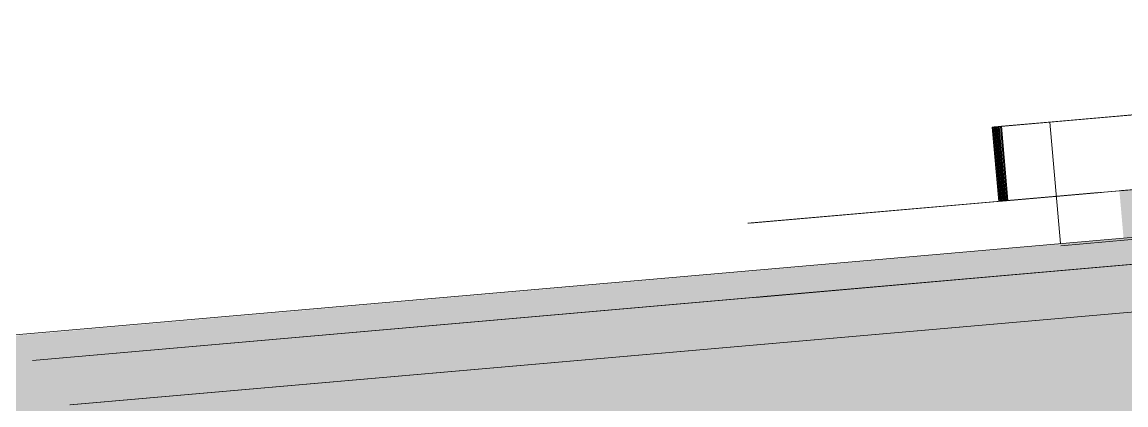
# Model space of a CAD drawing. Header units: millimetres. Extents: x 632 to 546626, y -3890 to 22200.
# Drawn here: x 370584.7 to 370629.1, y 16901.87 to 16917.29 of the extents above; entities that cross this region are included whole.
import ezdxf

# ---------------------------------------------------------------- set-up
doc = ezdxf.new("R2010")
doc.units = ezdxf.units.MM
doc.layers.add('A-770-ME_FFE_SA', color=91, linetype='Continuous', lineweight=13)

# ---------------------------------------------------------------- blocks, each defined once
blk = doc.blocks.new('Static Line_Sayfa_Metal Deck_Pan Mount - Up to 15 _ pitch - Max 2 Users-1845874-S6_501-SECTION A6')
at = {"layer": 'A-770-ME_FFE_SA', "lineweight": 5, "transparency": 33554432}
for points in [[(4548485.55, 16846.463), (4548530.379, 16850.385), (4548544.175, 16901.871), (4548684.179, 16914.12), (4548706.706, 16865.811), (4548751.534, 16869.733), (4548751.273, 16872.722), (4548708.537, 16868.983), (4548686.01, 16917.291), (4548541.814, 16904.65), (4548528.025, 16853.19), (4548485.289, 16849.451), (4548485.518, 16846.834)], [(4548506.273, 16851.037), (4548705.512, 16868.468), (4548701.285, 16916.782), (4548502.046, 16899.351), (4548504.112, 16875.742)], [(4548506.314, 16851.04), (4548705.553, 16868.471), (4548701.326, 16916.786), (4548502.087, 16899.355), (4548504.153, 16875.742)], [(4548506.355, 16851.044), (4548705.594, 16868.475), (4548701.367, 16916.789), (4548502.128, 16899.358), (4548504.194, 16875.742)], [(4548506.396, 16851.047), (4548705.635, 16868.479), (4548701.408, 16916.793), (4548502.169, 16899.362), (4548504.236, 16875.742)], [(4548506.437, 16851.051), (4548705.676, 16868.482), (4548701.449, 16916.797), (4548502.21, 16899.366), (4548504.277, 16875.742)], [(4548506.478, 16851.055), (4548705.717, 16868.486), (4548701.49, 16916.8), (4548502.251, 16899.369), (4548504.318, 16875.742)], [(4548506.519, 16851.058), (4548705.758, 16868.489), (4548701.531, 16916.804), (4548502.292, 16899.373), (4548504.359, 16875.742)], [(4548506.56, 16851.062), (4548705.799, 16868.493), (4548701.572, 16916.807), (4548502.333, 16899.376), (4548504.401, 16875.742)], [(4548506.601, 16851.065), (4548705.84, 16868.497), (4548701.613, 16916.811), (4548502.374, 16899.38), (4548504.442, 16875.742)], [(4548506.642, 16851.069), (4548705.881, 16868.5), (4548701.654, 16916.815), (4548502.415, 16899.383), (4548504.483, 16875.742)], [(4548506.449, 16849.044), (4548705.688, 16866.476), (4548701.461, 16914.79), (4548502.222, 16897.359), (4548504.113, 16875.742)], [(4548506.49, 16849.048), (4548705.729, 16866.479), (4548701.502, 16914.794), (4548502.263, 16897.362), (4548504.154, 16875.742)], [(4548506.531, 16849.052), (4548705.77, 16866.483), (4548701.543, 16914.797), (4548502.304, 16897.366), (4548504.195, 16875.742)], [(4548506.572, 16849.055), (4548705.811, 16866.486), (4548701.584, 16914.801), (4548502.345, 16897.37), (4548504.237, 16875.742)], [(4548506.613, 16849.059), (4548705.852, 16866.49), (4548701.624, 16914.804), (4548502.386, 16897.373), (4548504.278, 16875.742)], [(4548506.654, 16849.062), (4548705.893, 16866.494), (4548701.665, 16914.808), (4548502.427, 16897.377), (4548504.319, 16875.742)], [(4548506.695, 16849.066), (4548705.934, 16866.497), (4548701.706, 16914.812), (4548502.468, 16897.38), (4548504.361, 16875.742)], [(4548506.736, 16849.07), (4548705.975, 16866.501), (4548701.747, 16914.815), (4548502.509, 16897.384), (4548504.402, 16875.742)], [(4548506.777, 16849.073), (4548706.015, 16866.504), (4548701.788, 16914.819), (4548502.55, 16897.388), (4548504.443, 16875.742)], [(4548506.818, 16849.077), (4548706.056, 16866.508), (4548701.829, 16914.822), (4548502.59, 16897.391), (4548504.485, 16875.742)], [(4548586.658, 16907.507), (4548635.969, 16911.821), (4548635.708, 16914.81), (4548586.396, 16910.496)], [(4548586.699, 16907.511), (4548636.01, 16911.825), (4548635.749, 16914.813), (4548586.437, 16910.499)], [(4548586.74, 16907.514), (4548636.051, 16911.828), (4548635.79, 16914.817), (4548586.478, 16910.503)], [(4548586.781, 16907.518), (4548636.092, 16911.832), (4548635.831, 16914.821), (4548586.519, 16910.506)], [(4548586.822, 16907.521), (4548636.133, 16911.836), (4548635.872, 16914.824), (4548586.56, 16910.51)], [(4548586.863, 16907.525), (4548636.174, 16911.839), (4548635.913, 16914.828), (4548586.601, 16910.514)], [(4548586.903, 16907.529), (4548636.215, 16911.843), (4548635.954, 16914.831), (4548586.642, 16910.517)]]:
    blk.add_hatch(color=256, dxfattribs=at).paths.add_polyline_path(points)
at = {"layer": 'A-770-ME_FFE_SA', "lineweight": 5}
for p, q in [((4548686.01, 16917.291), (4548541.821, 16904.676)), ((4548685.346, 16916.141), (4548542.674, 16903.659)), ((4548544.175, 16901.871), (4548684.179, 16914.12)), ((4548684.179, 16914.12), (4548544.179, 16901.871)), ((4548581.278, 16913.059), (4548587.078, 16913.567)), ((4548581.278, 16913.059), (4548587.077, 16913.567)), ((4548581.319, 16913.063), (4548587.119, 16913.57)), ((4548581.319, 16913.063), (4548587.118, 16913.57)), ((4548581.36, 16913.067), (4548587.16, 16913.574)), ((4548581.36, 16913.067), (4548587.159, 16913.574)), ((4548581.401, 16913.07), (4548587.201, 16913.578)), ((4548581.401, 16913.07), (4548587.2, 16913.577)), ((4548581.442, 16913.074), (4548587.242, 16913.581)), ((4548581.442, 16913.074), (4548587.241, 16913.581)), ((4548581.483, 16913.077), (4548587.283, 16913.585)), ((4548581.483, 16913.077), (4548587.282, 16913.585)), ((4548581.524, 16913.081), (4548587.324, 16913.588)), ((4548581.524, 16913.081), (4548587.323, 16913.588)), ((4548581.565, 16913.084), (4548587.365, 16913.592)), ((4548581.565, 16913.084), (4548587.364, 16913.592)), ((4548581.606, 16913.088), (4548587.406, 16913.595)), ((4548581.606, 16913.088), (4548587.405, 16913.595)), ((4548581.647, 16913.092), (4548587.447, 16913.599)), ((4548581.647, 16913.092), (4548587.446, 16913.599)), ((4548588.584, 16913.699), (4548583.603, 16913.263)), ((4548588.585, 16913.699), (4548583.604, 16913.263)), ((4548581.278, 16913.059), (4548581.54, 16910.071)), ((4548581.319, 16913.063), (4548581.581, 16910.074)), ((4548581.36, 16913.067), (4548581.622, 16910.078)), ((4548581.401, 16913.07), (4548581.663, 16910.082)), ((4548581.442, 16913.074), (4548581.704, 16910.085)), ((4548581.483, 16913.077), (4548581.745, 16910.089)), ((4548581.524, 16913.081), (4548581.786, 16910.092)), ((4548581.565, 16913.084), (4548581.827, 16910.096)), ((4548581.606, 16913.088), (4548581.868, 16910.099)), ((4548581.647, 16913.092), (4548581.909, 16910.103)), ((4548583.603, 16913.263), (4548584.031, 16908.369)), ((4548635.969, 16911.821), (4548586.658, 16907.507)), ((4548586.658, 16907.507), (4548635.969, 16911.821)), ((4548586.396, 16910.496), (4548571.453, 16909.188)), ((4548586.396, 16910.496), (4548571.454, 16909.188)), ((4548586.396, 16910.496), (4548571.494, 16909.192)), ((4548586.396, 16910.496), (4548571.495, 16909.192)), ((4548586.395, 16910.496), (4548571.535, 16909.196)), ((4548586.395, 16910.496), (4548571.536, 16909.196)), ((4548586.395, 16910.496), (4548571.576, 16909.199)), ((4548586.395, 16910.496), (4548571.577, 16909.199)), ((4548586.394, 16910.495), (4548571.617, 16909.203)), ((4548586.394, 16910.495), (4548571.618, 16909.203)), ((4548586.394, 16910.495), (4548571.658, 16909.206)), ((4548586.394, 16910.495), (4548571.659, 16909.206)), ((4548586.393, 16910.495), (4548571.699, 16909.21)), ((4548586.393, 16910.495), (4548571.7, 16909.21)), ((4548586.393, 16910.495), (4548571.74, 16909.213)), ((4548586.393, 16910.495), (4548571.741, 16909.213)), ((4548586.392, 16910.495), (4548571.781, 16909.217)), ((4548586.392, 16910.495), (4548571.782, 16909.217)), ((4548586.392, 16910.495), (4548571.822, 16909.221)), ((4548586.392, 16910.495), (4548571.823, 16909.221)), ((4548585.67, 16910.432), (4548581.54, 16910.071)), ((4548585.67, 16910.432), (4548581.54, 16910.071)), ((4548585.644, 16910.43), (4548581.581, 16910.074)), ((4548585.644, 16910.43), (4548581.581, 16910.074)), ((4548585.618, 16910.428), (4548581.622, 16910.078)), ((4548585.619, 16910.428), (4548581.622, 16910.078)), ((4548585.594, 16910.425), (4548581.663, 16910.082)), ((4548585.594, 16910.425), (4548581.663, 16910.082)), ((4548585.569, 16910.423), (4548581.704, 16910.085)), ((4548585.569, 16910.423), (4548581.704, 16910.085)), ((4548585.545, 16910.421), (4548581.745, 16910.089)), ((4548585.545, 16910.421), (4548581.745, 16910.089)), ((4548585.521, 16910.419), (4548581.786, 16910.092)), ((4548585.522, 16910.419), (4548581.786, 16910.092)), ((4548585.498, 16910.417), (4548581.827, 16910.096)), ((4548585.499, 16910.417), (4548581.827, 16910.096)), ((4548585.476, 16910.415), (4548581.868, 16910.099)), ((4548585.476, 16910.415), (4548581.868, 16910.099)), ((4548585.454, 16910.413), (4548581.909, 16910.103)), ((4548585.454, 16910.413), (4548581.909, 16910.103)), ((4548588.845, 16910.71), (4548586.396, 16910.496)), ((4548586.397, 16910.496), (4548588.845, 16910.71)), ((4548588.845, 16910.71), (4548586.437, 16910.499)), ((4548586.438, 16910.499), (4548588.845, 16910.71)), ((4548588.845, 16910.71), (4548586.478, 16910.503)), ((4548586.479, 16910.503), (4548588.845, 16910.71)), ((4548541.825, 16904.677), (4548589.012, 16908.805)), ((4548584.039, 16908.282), (4548589.02, 16908.718)), ((4548584.04, 16908.282), (4548589.021, 16908.718)), ((4548586.658, 16907.507), (4548542.674, 16903.659)), ((4548586.658, 16907.507), (4548542.674, 16903.659)), ((4548586.658, 16907.507), (4548542.674, 16903.659)), ((4548586.658, 16907.507), (4548542.674, 16903.659)), ((4548586.658, 16907.507), (4548542.674, 16903.659)), ((4548586.658, 16907.507), (4548542.674, 16903.659)), ((4548586.658, 16907.507), (4548542.674, 16903.659)), ((4548586.658, 16907.507), (4548542.674, 16903.659)), ((4548586.658, 16907.507), (4548542.674, 16903.659)), ((4548571.715, 16906.2), (4548586.658, 16907.507)), ((4548571.715, 16906.2), (4548586.658, 16907.507)), ((4548571.756, 16906.203), (4548586.657, 16907.507)), ((4548571.756, 16906.203), (4548586.657, 16907.507)), ((4548571.797, 16906.207), (4548586.657, 16907.507)), ((4548571.797, 16906.207), (4548586.657, 16907.507)), ((4548571.838, 16906.211), (4548586.656, 16907.507)), ((4548571.879, 16906.214), (4548586.656, 16907.507)), ((4548571.879, 16906.214), (4548586.656, 16907.507)), ((4548571.92, 16906.218), (4548586.655, 16907.507)), ((4548571.92, 16906.218), (4548586.655, 16907.507)), ((4548571.961, 16906.221), (4548586.655, 16907.507)), ((4548572.002, 16906.225), (4548586.654, 16907.507)), ((4548572.002, 16906.225), (4548586.654, 16907.507)), ((4548572.043, 16906.228), (4548586.654, 16907.507)), ((4548572.043, 16906.228), (4548586.654, 16907.507)), ((4548572.084, 16906.232), (4548586.653, 16907.507)), ((4548572.084, 16906.232), (4548586.653, 16907.507)), ((4548573.84, 16906.386), (4548586.656, 16907.507)), ((4548583.037, 16907.19), (4548586.655, 16907.507)), ((4548572.47, 16906.266), (4548583.037, 16907.19)), ((4548572.347, 16906.255), (4548573.84, 16906.386)), ((4548571.838, 16906.211), (4548572.347, 16906.255)), ((4548571.961, 16906.221), (4548572.47, 16906.266))]:
    blk.add_line(p, q, dxfattribs=at)
blk = doc.blocks.new('25021-APA-ZZ-ZZ-M3-AR-000001_V3_rvt-6-S6_501-SECTION A6')
at = {"layer": 'A-770-ME_FFE_SA', "color": 53, "lineweight": 5}
blk.add_blockref('Static Line_Sayfa_Metal Deck_Pan Mount - Up to 15 _ pitch - Max 2 Users-1845874-S6_501-SECTION A6', (0, 0), dxfattribs=at)

msp = doc.modelspace()

# ---------------------------------------------------------------- block references
at = {"color": 10, "lineweight": 5}
msp.add_blockref('25021-APA-ZZ-ZZ-M3-AR-000001_V3_rvt-6-S6_501-SECTION A6', (-4177957.554, 0), dxfattribs=at)

doc.saveas('drawing.dxf')
